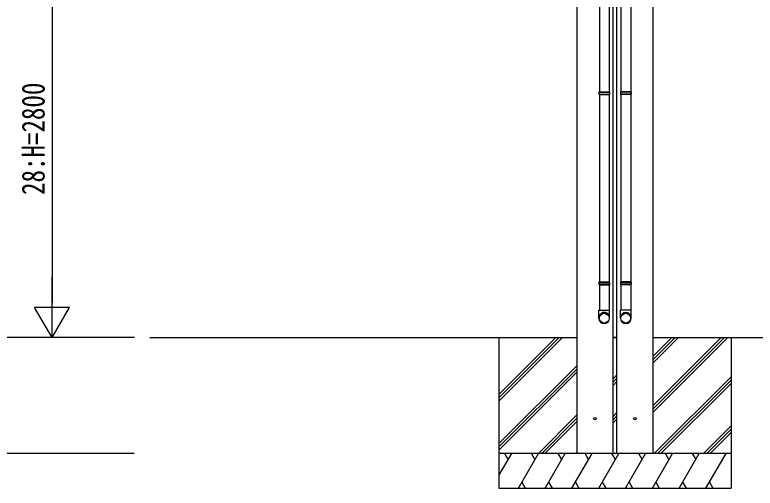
# Model space of a CAD drawing. Units: millimetres, scale not verified. Extents: x -12615 to 12615, y -8910 to 8910.
# Drawn here: x -9501 to -6311, y -4865 to -2823 of the extents above; entities that cross this region are included whole.
import ezdxf
from ezdxf.enums import TextEntityAlignment as Align

# ---------------------------------------------------------------- set-up
doc = ezdxf.new("R2010")
doc.units = ezdxf.units.MM
doc.header["$LTSCALE"] = 40
for name, color, linetype in [('0-4_YKK_13', 4, 'Continuous'), ('0-5_YKK_A1', 4, 'Continuous'), ('0-6_YKK_D', 6, 'Continuous')]:
    doc.layers.add(name, color=color, linetype=linetype)
doc.styles.add('ＭＳ ゴシック', font='')
doc.styles.get('ＭＳ ゴシック').set_extended_font_data('MS Gothic')

msp = doc.modelspace()

# ---------------------------------------------------------------- linework, layer by layer
at = {"layer": '0-4_YKK_13'}
for p, q in [((-6982.45, -2391.07), (-6982.45, -3154.95)), ((-6940.45, -2391.07), (-6940.45, -3154.95)), ((-6889.43, -2391.07), (-6889.43, -3154.95)), ((-6847.43, -2391.07), (-6847.43, -3154.95)), ((-6984.45, -3156.95), (-6983.45, -3154.95)), ((-6984.45, -3156.95), (-6938.45, -3156.95)), ((-6984.45, -3156.95), (-6984.45, -3164.95)), ((-6983.45, -3154.95), (-6939.45, -3154.95)), ((-6938.45, -3156.95), (-6939.45, -3154.95)), ((-6891.43, -3156.95), (-6890.43, -3154.95)), ((-6845.43, -3156.95), (-6891.43, -3156.95)), ((-6846.43, -3154.95), (-6890.43, -3154.95)), ((-6845.43, -3156.95), (-6846.43, -3154.95)), ((-6845.43, -3156.95), (-6845.43, -3164.95)), ((-6984.45, -3164.95), (-6938.45, -3164.95)), ((-6984.45, -3164.95), (-6983.45, -3166.95)), ((-6983.45, -3166.95), (-6939.45, -3166.95)), ((-6982.45, -3166.95), (-6982.45, -3975.44)), ((-6940.45, -3166.95), (-6940.45, -3975.44)), ((-6845.43, -3164.95), (-6891.43, -3164.95)), ((-6846.43, -3166.95), (-6890.43, -3166.95)), ((-6889.43, -3166.95), (-6889.43, -3975.44)), ((-6847.43, -3166.95), (-6847.43, -3975.44)), ((-6845.43, -3164.95), (-6846.43, -3166.95)), ((-6984.45, -3977.44), (-6983.45, -3975.44)), ((-6984.45, -3977.44), (-6938.45, -3977.44)), ((-6984.45, -3977.44), (-6984.45, -3985.44)), ((-6984.45, -3985.44), (-6938.45, -3985.44)), ((-6984.45, -3985.44), (-6983.45, -3987.44)), ((-6983.45, -3975.44), (-6939.45, -3975.44)), ((-6983.45, -3987.44), (-6939.45, -3987.44)), ((-6982.45, -3987.44), (-6982.45, -4097.44)), ((-6940.45, -3987.44), (-6940.45, -4097.44)), ((-6938.45, -3977.44), (-6939.45, -3975.44)), ((-6891.43, -3977.44), (-6890.43, -3975.44)), ((-6845.43, -3977.44), (-6891.43, -3977.44)), ((-6845.43, -3985.44), (-6891.43, -3985.44)), ((-6846.43, -3975.44), (-6890.43, -3975.44)), ((-6846.43, -3987.44), (-6890.43, -3987.44)), ((-6889.43, -3987.44), (-6889.43, -4097.44)), ((-6847.43, -3987.44), (-6847.43, -4097.44)), ((-6845.43, -3977.44), (-6846.43, -3975.44)), ((-6845.43, -3985.44), (-6846.43, -3987.44)), ((-6845.43, -3977.44), (-6845.43, -3985.44)), ((-6984.45, -4131.58), (-6984.45, -4097.44)), ((-6984.45, -4097.44), (-6938.45, -4097.44)), ((-6938.45, -4131.58), (-6938.45, -4097.44)), ((-6891.43, -4131.58), (-6891.43, -4097.44)), ((-6845.43, -4097.44), (-6891.43, -4097.44)), ((-6845.43, -4131.58), (-6845.43, -4097.44))]:
    msp.add_line(p, q, dxfattribs=at)
for points in [[(-6938.45, -3156.95), (-6938.45, -3164.95), (-6939.45, -3166.95)], [(-6891.43, -3156.95), (-6891.43, -3164.95), (-6890.43, -3166.95)], [(-6938.45, -3977.44), (-6938.45, -3985.44), (-6939.45, -3987.44)], [(-6891.43, -3977.44), (-6891.43, -3985.44), (-6890.43, -3987.44)]]:
    msp.add_lwpolyline(points, dxfattribs=at)
for centre in [(-7001.04, -4565), (-6828.84, -4565)]:
    msp.add_circle(centre, 5, dxfattribs=at)
for centre, major_axis, ratio, start_param, end_param in [((-6961.45, -4129.84), (23, 0), 0.996195, 6.2831853, 9.424778), ((-6961.45, -4131.58), (23, 0), 0.996195, 6.2831853, 9.424778), ((-6868.43, -4129.84), (-23, 0), 0.996195, 3.1415927, 6.2831853), ((-6868.43, -4131.58), (-23, 0), 0.996195, 3.1415927, 6.2831853), ((-6961.45, -4131.58), (0, -23.43), 0.981806, 4.712389, 7.8539816), ((-6868.43, -4131.58), (0, -23.43), 0.981806, 4.712389, 7.8539816)]:
    msp.add_ellipse(centre, major_axis=major_axis, ratio=ratio, start_param=start_param, end_param=end_param, dxfattribs=at)
for centre, major_axis in [((-6961.45, -4131.58), (-21, 0)), ((-6868.43, -4131.58), (21, 0))]:
    msp.add_ellipse(centre, major_axis=major_axis, ratio=0.996195, dxfattribs=at)
at = {"layer": '0-5_YKK_A1'}
for p, q in [((-7078.79, -4715), (-7078.79, -2086)), ((-6923.29, -4715), (-6923.29, -2259.55)), ((-6906.59, -4715), (-6906.59, -2259.55)), ((-8920.22, -4215), (-7078.79, -4215)), ((-7414.94, -4215), (-7414.94, -4865)), ((-7414.94, -4460.62), (-7169.32, -4215)), ((-7414.94, -4474.76), (-7155.18, -4215)), ((-7414.94, -4488.9), (-7141.04, -4215)), ((-6906.44, -4215), (-6923.44, -4215)), ((-6923.29, -4215), (-6906.59, -4215)), ((-6751.09, -4215), (-4832.15, -4215)), ((-6750.94, -4536.51), (-6429.43, -4215)), ((-6750.94, -4508.23), (-6457.71, -4215)), ((-6750.94, -4522.37), (-6443.57, -4215)), ((-6750.94, -4324.38), (-6641.56, -4215)), ((-6750.94, -4310.24), (-6655.7, -4215)), ((-6750.94, -4296.1), (-6669.84, -4215)), ((-6414.94, -4215), (-6414.94, -4865)), ((-7414.94, -4672.75), (-7078.94, -4336.75)), ((-7414.94, -4686.89), (-7078.94, -4350.89)), ((-7414.94, -4701.03), (-7078.94, -4365.04)), ((-6923.29, -4393.23), (-6906.59, -4376.53)), ((-6923.29, -4407.38), (-6906.59, -4390.68)), ((-6745.58, -4715), (-6414.94, -4384.36)), ((-6731.44, -4715), (-6414.94, -4398.5)), ((-6923.29, -4421.52), (-6906.59, -4404.82)), ((-6717.3, -4715), (-6414.94, -4412.65)), ((-7245.06, -4715), (-7078.94, -4548.88)), ((-6923.29, -4555.37), (-6906.59, -4538.67)), ((-6923.29, -4569.51), (-6906.59, -4552.81)), ((-7230.92, -4715), (-7078.94, -4563.03)), ((-7216.77, -4715), (-7078.94, -4577.17)), ((-6923.29, -4583.65), (-6906.59, -4566.95)), ((-6533.45, -4715), (-6414.94, -4596.49)), ((-6519.31, -4715), (-6414.94, -4610.63)), ((-6505.17, -4715), (-6414.94, -4624.78)), ((-6414.94, -4715), (-7414.94, -4715)), ((-7414.94, -4809.6), (-7360.32, -4715)), ((-7375.32, -4740.98), (-7390.32, -4715)), ((-7331.45, -4865), (-7244.85, -4715)), ((-7259.85, -4740.98), (-7274.85, -4715)), ((-7215.99, -4865), (-7129.38, -4715)), ((-7144.38, -4740.98), (-7159.38, -4715)), ((-7100.52, -4865), (-7013.91, -4715)), ((-7082.93, -4715), (-7078.94, -4711.01)), ((-7028.91, -4740.98), (-7043.92, -4715)), ((-6985.05, -4865), (-6898.44, -4715)), ((-6913.44, -4740.98), (-6928.45, -4715)), ((-6869.58, -4865), (-6782.97, -4715)), ((-6797.97, -4740.98), (-6812.98, -4715)), ((-6754.11, -4865), (-6667.5, -4715)), ((-6682.5, -4740.98), (-6697.5, -4715)), ((-6638.64, -4865), (-6552.03, -4715)), ((-6582.03, -4715), (-6567.03, -4740.98)), ((-6523.17, -4865), (-6436.56, -4715)), ((-7316.46, -4839.02), (-7301.46, -4865)), ((-7200.99, -4839.02), (-7185.99, -4865)), ((-7085.52, -4839.02), (-7070.52, -4865)), ((-6970.05, -4839.02), (-6955.05, -4865)), ((-6854.58, -4839.02), (-6839.58, -4865)), ((-6739.11, -4839.02), (-6724.11, -4865)), ((-6623.64, -4839.02), (-6608.64, -4865)), ((-6508.17, -4839.02), (-6493.17, -4865)), ((-7414.94, -4865), (-6414.94, -4865))]:
    msp.add_line(p, q, dxfattribs=at)
msp.add_lwpolyline([(-6751.09, -4715), (-6751.09, -2086), (-6771.09, -2086), (-6801.95, -2089.24)], dxfattribs=at)
at = {"layer": '0-6_YKK_D'}
for p, q in [((-9341.18, -2365), (-9341.18, -4065)), ((-9341.18, -4215), (-9341.18, -3955.19)), ((-9341.18, -4215), (-9416.18, -4085.1)), ((-9266.18, -4085.1), (-9416.18, -4085.1)), ((-9341.18, -4215), (-9266.18, -4085.1)), ((-9050.1, -4215), (-10042.18, -4215)), ((-8986.32, -4215), (-10042.18, -4215)), ((-9050.1, -4215), (-9342.18, -4215)), ((-8986.82, -4715), (-10042.18, -4715))]:
    msp.add_line(p, q, dxfattribs=at)

# ---------------------------------------------------------------- texts
at = {"layer": '0-6_YKK_D', "style": 'ＭＳ ゴシック', "width": 0.8}
msp.add_text('28:H=2800', height=98.97, rotation=90, dxfattribs=at).set_placement((-9343.18, -3600.2), align=Align.BOTTOM_LEFT)

doc.saveas('drawing.dxf')
